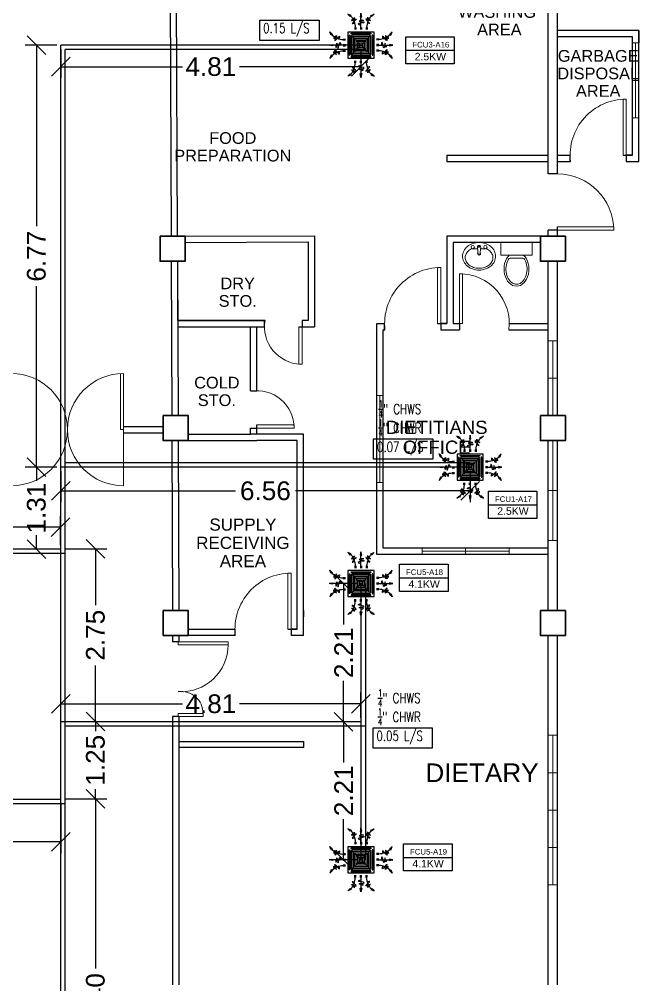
# Model space of a CAD drawing. Header units: millimetres. Extents: x 5 to 598, y 3 to 339.
# Drawn here: x 174.75 to 184.69, y 203.19 to 218.66 of the extents above; entities that cross this region are included whole.
import ezdxf

# ---------------------------------------------------------------- set-up
doc = ezdxf.new("R2010")
doc.units = ezdxf.units.MM
doc.header["$MEASUREMENT"] = 0
for name, color, linetype in [('AIR', 7, 'Continuous'), ('fcu line', 7, 'Continuous'), ('fcu return', 7, 'Continuous'), ('label', 7, 'Continuous'), ('Legends', 7, 'Continuous'), ('pipe dimension', 7, 'Continuous'), ('pipe label', 7, 'Continuous')]:
    doc.layers.add(name, color=color, linetype=linetype)
doc.styles.add('Arch-Dim', font='simplex.shx', dxfattribs={"width": 0.75})
doc.styles.get("Standard").update_dxf_attribs({"font": 'arial.ttf'})
doc.styles.add('SWISSLT175', font='swissl.ttf', dxfattribs={"height": 0.175})
doc.dimstyles.new('Copy of dimension', dxfattribs={"dimtxt": 0.3, "dimasz": 0.3, "dimexe": 0.18, "dimexo": 0.0625, "dimgap": 0.09, "dimtad": 0, "dimzin": 0, "dimdsep": 46, "dimtxsty": 'Standard', "dimblk": 'OBLIQUE', "dimcen": 0.09, "dimclrd": 256, "dimclre": 256, "dimclrt": 256, "dimadec": 0, "dimazin": 0, "dimtfac": 1, "dimtofl": 0, "dimtmove": 0, "dimatfit": 3, "dimldrblk": 'OBLIQUE', "dimfxl": 1, "dimtolj": 1, "dimtzin": 0, "dimarcsym": 0})

# ---------------------------------------------------------------- blocks, each defined once
blk = doc.blocks.new('FCU-13000P (CASSETTE SPLIT)')
at = {"layer": 'AIR', "ltscale": 3}
for p, q in [((0, 0.523), (0, 1)), ((-0.193, 0.558), (-0.193, 0.487)), ((-0.162, 0.558), (-0.162, 0.487)), ((-0.016, 0.558), (-0.016, 0.487)), ((0.016, 0.558), (0.016, 0.487)), ((0.162, 0.558), (0.162, 0.487)), ((0.193, 0.558), (0.193, 0.487)), ((-0.523, 0), (-1, 0)), ((-0.558, 0.193), (-0.487, 0.193)), ((-0.558, 0.162), (-0.487, 0.162)), ((-0.558, 0.016), (-0.487, 0.016)), ((0.558, 0.193), (0.487, 0.193)), ((0.558, 0.162), (0.487, 0.162)), ((0.558, 0.016), (0.487, 0.016)), ((0.523, 0), (1, 0)), ((-0.558, -0.016), (-0.487, -0.016)), ((-0.558, -0.162), (-0.487, -0.162)), ((-0.558, -0.193), (-0.487, -0.193)), ((0.558, -0.016), (0.487, -0.016)), ((0.558, -0.162), (0.487, -0.162)), ((0.558, -0.193), (0.487, -0.193)), ((-0.193, -0.558), (-0.193, -0.487)), ((-0.162, -0.558), (-0.162, -0.487)), ((-0.016, -0.558), (-0.016, -0.487)), ((0, -0.523), (0, -1)), ((0.016, -0.558), (0.016, -0.487)), ((0.162, -0.558), (0.162, -0.487)), ((0.193, -0.558), (0.193, -0.487))]:
    blk.add_line(p, q, dxfattribs=at)
at = {"layer": 'AIR'}
for p, q in [((0.295, -0.295), (-0.295, 0.295)), ((0.295, 0.295), (-0.295, -0.295))]:
    blk.add_line(p, q, dxfattribs=at)
at = {"layer": 'AIR', "ltscale": 3}
for points in [[(-0.335, 0.895), (-0.311, 0.932), (-0.416, 0.973)], [(-0.022, 0.89), (0.022, 0.89), (0, 1)], [(0.335, 0.895), (0.311, 0.932), (0.416, 0.973)], [(-0.895, 0.335), (-0.932, 0.311), (-0.973, 0.416)], [(0.895, 0.335), (0.932, 0.311), (0.973, 0.416)], [(-0.89, 0.022), (-0.89, -0.022), (-1, 0)], [(0.89, 0.022), (0.89, -0.022), (1, 0)], [(-0.895, -0.335), (-0.932, -0.311), (-0.973, -0.416)], [(0.895, -0.335), (0.932, -0.311), (0.973, -0.416)], [(-0.335, -0.895), (-0.311, -0.932), (-0.416, -0.973)], [(-0.022, -0.89), (0.022, -0.89), (0, -1)], [(0.335, -0.895), (0.311, -0.932), (0.416, -0.973)]]:
    blk.add_lwpolyline(points, close=True, dxfattribs=at)
at = {"layer": 'AIR'}
for points in [[(-0.323, 0.914, -0.171809), (-0.178, 0.558), (-0.178, 0.522)], [(0.323, 0.914, 0.171809), (0.178, 0.558), (0.178, 0.522)], [(-0.914, 0.323, 0.171809), (-0.558, 0.178), (-0.522, 0.178)], [(0.914, 0.323, -0.171809), (0.558, 0.178), (0.522, 0.178)], [(-0.914, -0.323, -0.171809), (-0.558, -0.178), (-0.522, -0.178)], [(0.914, -0.323, 0.171809), (0.558, -0.178), (0.522, -0.178)], [(-0.323, -0.914, 0.171809), (-0.178, -0.558), (-0.178, -0.522)], [(0.323, -0.914, -0.171809), (0.178, -0.558), (0.178, -0.522)]]:
    blk.add_lwpolyline(points, format="xyb", dxfattribs=at)
for points in [[(-0.41, -0.41), (0.41, -0.41), (0.41, 0.41), (-0.41, 0.41)], [(-0.373, 0.31), (-0.348, 0.31), (-0.348, -0.31), (-0.373, -0.31)], [(-0.31, 0.372), (0.31, 0.372), (0.31, 0.348), (-0.31, 0.348)], [(0.372, 0.31), (0.348, 0.31), (0.348, -0.31), (0.372, -0.31)], [(-0.26, -0.26), (0.26, -0.26), (0.26, 0.26), (-0.26, 0.26)], [(-0.21, -0.21), (0.21, -0.21), (0.21, 0.21), (-0.21, 0.21)], [(-0.16, -0.16), (0.16, -0.16), (0.16, 0.16), (-0.16, 0.16)], [(-0.11, -0.11), (0.11, -0.11), (0.11, 0.11), (-0.11, 0.11)], [(-0.06, -0.06), (0.06, -0.06), (0.06, 0.06), (-0.06, 0.06)], [(-0.31, -0.373), (0.31, -0.373), (0.31, -0.348), (-0.31, -0.348)]]:
    blk.add_lwpolyline(points, close=True, dxfattribs=at)
blk.add_lwpolyline([(-0.26, -0.31), (0.26, -0.31, 0.414214), (0.31, -0.26), (0.31, 0.26, 0.414214), (0.26, 0.31), (-0.26, 0.31, 0.414214), (-0.31, 0.26), (-0.31, -0.26, 0.414214)], format="xyb", close=True, dxfattribs=at)
at = {"layer": 'AIR', "ltscale": 3}
for points in [[(-0.268, 0.84), (-0.231, 0.852), (-0.134, 0.882), (-0.422, 0.704), (0.005, 0.903), (-0.358, 0.645), (-0.239, 0.678), (-0.199, 0.69)], [(0.268, 0.84), (0.231, 0.852), (0.134, 0.882), (0.422, 0.704), (-0.005, 0.903), (0.358, 0.645), (0.239, 0.678), (0.199, 0.69)], [(-0.84, 0.268), (-0.852, 0.231), (-0.882, 0.134), (-0.704, 0.422), (-0.903, -0.005), (-0.645, 0.358), (-0.678, 0.239), (-0.69, 0.199)], [(0.84, 0.268), (0.852, 0.231), (0.882, 0.134), (0.704, 0.422), (0.903, -0.005), (0.645, 0.358), (0.678, 0.239), (0.69, 0.199)], [(-0.84, -0.268), (-0.852, -0.231), (-0.882, -0.134), (-0.704, -0.422), (-0.903, 0.005), (-0.645, -0.358), (-0.678, -0.239), (-0.69, -0.199)], [(0.84, -0.268), (0.852, -0.231), (0.882, -0.134), (0.704, -0.422), (0.903, 0.005), (0.645, -0.358), (0.678, -0.239), (0.69, -0.199)], [(-0.268, -0.84), (-0.231, -0.852), (-0.134, -0.882), (-0.422, -0.704), (0.005, -0.903), (-0.358, -0.645), (-0.239, -0.678), (-0.199, -0.69)], [(0.268, -0.84), (0.231, -0.852), (0.134, -0.882), (0.422, -0.704), (-0.005, -0.903), (0.358, -0.645), (0.239, -0.678), (0.199, -0.69)]]:
    blk.add_open_spline(points, degree=3, knots=[0.0032834, 0.0032834, 0.0032834, 0.0032834, 0.0712567, 0.1924075, 0.3347111, 0.5062145, 0.5813292, 0.5813292, 0.5813292, 0.5813292], dxfattribs=at)
for points in [[(0, 0.8), (0.077, 0.776), (-0.058, 0.755), (0.098, 0.718), (-0.087, 0.663), (0, 0.631)], [(-0.8, 0), (-0.776, -0.077), (-0.755, 0.058), (-0.718, -0.098), (-0.663, 0.087), (-0.631, 0)], [(0.8, 0), (0.776, -0.077), (0.755, 0.058), (0.718, -0.098), (0.663, 0.087), (0.631, 0)], [(0, -0.8), (0.077, -0.776), (-0.058, -0.755), (0.098, -0.718), (-0.087, -0.663), (0, -0.631)]]:
    blk.add_spline(points, degree=3, dxfattribs=at)
for points in [[(-0.416, 0.973), (-0.335, 0.895), (-0.311, 0.932)], [(0, 1), (-0.022, 0.89), (0.022, 0.89)], [(0.416, 0.973), (0.335, 0.895), (0.311, 0.932)], [(-0.973, 0.416), (-0.895, 0.335), (-0.932, 0.311)], [(0.973, 0.416), (0.895, 0.335), (0.932, 0.311)], [(-1, 0), (-0.89, 0.022), (-0.89, -0.022)], [(1, 0), (0.89, 0.022), (0.89, -0.022)], [(-0.973, -0.416), (-0.895, -0.335), (-0.932, -0.311)], [(0.973, -0.416), (0.895, -0.335), (0.932, -0.311)], [(-0.416, -0.973), (-0.335, -0.895), (-0.311, -0.932)], [(0, -1), (-0.022, -0.89), (0.022, -0.89)], [(0.416, -0.973), (0.335, -0.895), (0.311, -0.932)]]:
    blk.add_solid(points, dxfattribs=at)
blk = doc.blocks.new('_Oblique')
at = {"color": 0, "linetype": 'ByBlock', "lineweight": -2}
blk.add_line((-0.5, -0.5), (0.5, 0.5), dxfattribs=at)
blk = doc.blocks.new('*D16')
at = {"layer": 'Defpoints', "color": 0, "linetype": 'Continuous', "transparency": 16777216}
for p in [(175.414, 210.52), (169.265, 210.174), (175.414, 210.174)]:
    blk.add_point(p, dxfattribs=at)
at = {"layer": 'pipe dimension', "lineweight": -2, "transparency": 16777216}
for p, q in [((169.265, 210.236), (169.265, 210.7)), ((175.414, 210.236), (175.414, 210.7)), ((169.265, 210.52), (171.858, 210.52)), ((175.414, 210.52), (172.821, 210.52))]:
    blk.add_line(p, q, dxfattribs=at)
at = {"layer": 'pipe dimension', "linetype": 'Continuous', "lineweight": -2, "transparency": 16777216, "xscale": 0.3, "yscale": 0.3, "zscale": 0.3, "rotation": 180}
blk.add_blockref('_Oblique', (169.265, 210.52), dxfattribs=at)
at = {"layer": 'pipe dimension', "linetype": 'Continuous', "lineweight": -2, "transparency": 16777216, "xscale": 0.3, "yscale": 0.3, "zscale": 0.3}
blk.add_blockref('_Oblique', (175.414, 210.52), dxfattribs=at)
at = {"layer": 'pipe dimension', "linetype": 'Continuous', "lineweight": 25, "transparency": 16777216, "insert": (172.34, 210.52), "char_height": 0.3, "attachment_point": 5}
blk.add_mtext('\\A1;6.15', dxfattribs=at)
blk = doc.blocks.new('*D17')
at = {"layer": 'Defpoints', "color": 0, "linetype": 'Continuous', "transparency": 16777216}
for p in [(175.414, 210.174), (175.414, 207.404), (175.974, 207.404)]:
    blk.add_point(p, dxfattribs=at)
at = {"layer": 'pipe dimension', "lineweight": -2, "transparency": 16777216}
for p, q in [((175.476, 210.174), (176.154, 210.174)), ((175.974, 210.174), (175.974, 209.272)), ((175.974, 207.404), (175.974, 208.306)), ((175.476, 207.404), (176.154, 207.404))]:
    blk.add_line(p, q, dxfattribs=at)
at = {"layer": 'pipe dimension', "linetype": 'Continuous', "lineweight": -2, "transparency": 16777216, "xscale": 0.3, "yscale": 0.3, "zscale": 0.3}
for p, rotation in [((175.974, 210.174), 90), ((175.974, 207.404), 270)]:
    blk.add_blockref('_Oblique', p, dxfattribs=dict(at, rotation=rotation))
at = {"layer": 'pipe dimension', "linetype": 'Continuous', "lineweight": 25, "transparency": 16777216, "insert": (175.974, 208.789), "char_height": 0.3, "attachment_point": 5, "rotation": 90}
blk.add_mtext('\\A1;2.75', dxfattribs=at)
blk = doc.blocks.new('*D18')
at = {"layer": 'Defpoints', "color": 0, "linetype": 'Continuous', "transparency": 16777216}
for p in [(175.414, 207.404), (175.414, 206.165), (175.974, 206.165)]:
    blk.add_point(p, dxfattribs=at)
at = {"layer": 'pipe dimension', "lineweight": -2, "transparency": 16777216}
for p, q in [((175.476, 207.404), (176.154, 207.404)), ((175.974, 207.404), (175.974, 207.251)), ((175.974, 206.165), (175.974, 206.318)), ((175.476, 206.165), (176.154, 206.165))]:
    blk.add_line(p, q, dxfattribs=at)
at = {"layer": 'pipe dimension', "linetype": 'Continuous', "lineweight": -2, "transparency": 16777216, "xscale": 0.3, "yscale": 0.3, "zscale": 0.3}
for p, rotation in [((175.974, 207.404), 90), ((175.974, 206.165), 270)]:
    blk.add_blockref('_Oblique', p, dxfattribs=dict(at, rotation=rotation))
at = {"layer": 'pipe dimension', "linetype": 'Continuous', "lineweight": 25, "transparency": 16777216, "insert": (175.974, 206.784), "char_height": 0.3, "attachment_point": 5, "rotation": 90}
blk.add_mtext('\\A1;1.25', dxfattribs=at)
blk = doc.blocks.new('*D19')
at = {"layer": 'Defpoints', "color": 0, "linetype": 'Continuous', "transparency": 16777216}
for p in [(175.414, 206.165), (175.414, 199.761), (175.974, 199.761)]:
    blk.add_point(p, dxfattribs=at)
at = {"layer": 'pipe dimension', "lineweight": -2, "transparency": 16777216}
for p, q in [((175.476, 206.165), (176.154, 206.165)), ((175.974, 206.165), (175.974, 203.443)), ((175.974, 199.761), (175.974, 202.483)), ((175.476, 199.761), (176.154, 199.761))]:
    blk.add_line(p, q, dxfattribs=at)
at = {"layer": 'pipe dimension', "linetype": 'Continuous', "lineweight": -2, "transparency": 16777216, "xscale": 0.3, "yscale": 0.3, "zscale": 0.3}
for p, rotation in [((175.974, 206.165), 90), ((175.974, 199.761), 270)]:
    blk.add_blockref('_Oblique', p, dxfattribs=dict(at, rotation=rotation))
at = {"layer": 'pipe dimension', "linetype": 'Continuous', "lineweight": 25, "transparency": 16777216, "insert": (175.974, 202.963), "char_height": 0.3, "attachment_point": 5, "rotation": 90}
blk.add_mtext('\\A1;6.40', dxfattribs=at)
blk = doc.blocks.new('*D220')
at = {"layer": 'Defpoints', "color": 0, "transparency": 16777216}
for p in [(170.804, 206.162), (175.418, 206.162), (170.804, 205.476)]:
    blk.add_point(p, dxfattribs=at)
at = {"layer": 'Legends', "lineweight": -2, "transparency": 16777216}
for p, q in [((170.804, 206.1), (170.804, 205.296)), ((175.418, 206.1), (175.418, 205.296)), ((170.804, 205.476), (172.654, 205.476)), ((175.418, 205.476), (173.568, 205.476))]:
    blk.add_line(p, q, dxfattribs=at)
at = {"layer": 'Legends', "lineweight": -2, "transparency": 16777216, "xscale": 0.3, "yscale": 0.3, "zscale": 0.3, "rotation": 180}
blk.add_blockref('_Oblique', (170.804, 205.476), dxfattribs=at)
at = {"layer": 'Legends', "lineweight": -2, "transparency": 16777216, "xscale": 0.3, "yscale": 0.3, "zscale": 0.3}
blk.add_blockref('_Oblique', (175.418, 205.476), dxfattribs=at)
at = {"layer": 'Legends', "transparency": 16777216, "insert": (173.111, 205.476), "char_height": 0.3, "attachment_point": 5}
blk.add_mtext('\\A1;4.61', dxfattribs=at)
blk = doc.blocks.new('*D221')
at = {"layer": 'Defpoints', "color": 0, "transparency": 16777216}
for p in [(180.233, 207.688), (175.418, 207.402), (180.233, 207.402)]:
    blk.add_point(p, dxfattribs=at)
at = {"layer": 'Legends', "lineweight": -2, "transparency": 16777216}
for p, q in [((175.418, 207.465), (175.418, 207.868)), ((180.233, 207.465), (180.233, 207.868)), ((175.418, 207.688), (177.369, 207.688)), ((180.233, 207.688), (178.282, 207.688))]:
    blk.add_line(p, q, dxfattribs=at)
at = {"layer": 'Legends', "lineweight": -2, "transparency": 16777216, "xscale": 0.3, "yscale": 0.3, "zscale": 0.3, "rotation": 180}
blk.add_blockref('_Oblique', (175.418, 207.688), dxfattribs=at)
at = {"layer": 'Legends', "lineweight": -2, "transparency": 16777216, "xscale": 0.3, "yscale": 0.3, "zscale": 0.3}
blk.add_blockref('_Oblique', (180.233, 207.688), dxfattribs=at)
at = {"layer": 'Legends', "transparency": 16777216, "insert": (177.825, 207.688), "char_height": 0.3, "attachment_point": 5}
blk.add_mtext('\\A1;4.81', dxfattribs=at)
blk = doc.blocks.new('*D222')
at = {"layer": 'Defpoints', "color": 0, "transparency": 16777216}
for p in [(180.233, 207.402), (179.955, 205.188), (180.233, 205.188)]:
    blk.add_point(p, dxfattribs=at)
at = {"layer": 'Legends', "lineweight": -2, "transparency": 16777216}
for p, q in [((180.17, 207.402), (179.775, 207.402)), ((179.955, 207.402), (179.955, 206.748)), ((179.955, 205.188), (179.955, 205.842)), ((180.17, 205.188), (179.775, 205.188))]:
    blk.add_line(p, q, dxfattribs=at)
at = {"layer": 'Legends', "lineweight": -2, "transparency": 16777216, "xscale": 0.3, "yscale": 0.3, "zscale": 0.3}
for p, rotation in [((179.955, 207.402), 90), ((179.955, 205.188), 270)]:
    blk.add_blockref('_Oblique', p, dxfattribs=dict(at, rotation=rotation))
at = {"layer": 'Legends', "transparency": 16777216, "insert": (179.955, 206.295), "char_height": 0.3, "attachment_point": 5, "rotation": 90}
blk.add_mtext('\\A1;2.21', dxfattribs=at)
blk = doc.blocks.new('*D223')
at = {"layer": 'Defpoints', "color": 0, "transparency": 16777216}
for p in [(179.955, 209.617), (180.233, 209.617), (180.233, 207.402)]:
    blk.add_point(p, dxfattribs=at)
at = {"layer": 'Legends', "lineweight": -2, "transparency": 16777216}
for p, q in [((180.17, 209.617), (179.775, 209.617)), ((179.955, 209.617), (179.955, 208.963)), ((179.955, 207.402), (179.955, 208.056)), ((180.17, 207.402), (179.775, 207.402))]:
    blk.add_line(p, q, dxfattribs=at)
at = {"layer": 'Legends', "lineweight": -2, "transparency": 16777216, "xscale": 0.3, "yscale": 0.3, "zscale": 0.3}
for p, rotation in [((179.955, 209.617), 90), ((179.955, 207.402), 270)]:
    blk.add_blockref('_Oblique', p, dxfattribs=dict(at, rotation=rotation))
at = {"layer": 'Legends', "transparency": 16777216, "insert": (179.955, 208.509), "char_height": 0.3, "attachment_point": 5, "rotation": 90}
blk.add_mtext('\\A1;2.21', dxfattribs=at)
blk = doc.blocks.new('*D224')
at = {"layer": 'Defpoints', "color": 0, "transparency": 16777216}
for p in [(175.027, 211.483), (175.418, 211.483), (175.418, 210.171)]:
    blk.add_point(p, dxfattribs=at)
at = {"layer": 'Legends', "lineweight": -2, "transparency": 16777216}
for p, q in [((175.356, 211.483), (174.847, 211.483)), ((175.027, 211.483), (175.027, 211.264)), ((175.027, 210.171), (175.027, 210.391)), ((175.356, 210.171), (174.847, 210.171))]:
    blk.add_line(p, q, dxfattribs=at)
at = {"layer": 'Legends', "lineweight": -2, "transparency": 16777216, "xscale": 0.3, "yscale": 0.3, "zscale": 0.3}
for p, rotation in [((175.027, 211.483), 90), ((175.027, 210.171), 270)]:
    blk.add_blockref('_Oblique', p, dxfattribs=dict(at, rotation=rotation))
at = {"layer": 'Legends', "transparency": 16777216, "insert": (175.027, 210.827), "char_height": 0.3, "attachment_point": 5, "rotation": 90}
blk.add_mtext('\\A1;1.31', dxfattribs=at)
blk = doc.blocks.new('*D225')
at = {"layer": 'Defpoints', "color": 0, "transparency": 16777216}
for p in [(175.418, 211.483), (181.983, 211.483), (181.983, 211.103)]:
    blk.add_point(p, dxfattribs=at)
at = {"layer": 'Legends', "lineweight": -2, "transparency": 16777216}
for p, q in [((175.418, 211.42), (175.418, 210.923)), ((181.983, 211.42), (181.983, 210.923)), ((175.418, 211.103), (178.22, 211.103)), ((181.983, 211.103), (179.181, 211.103))]:
    blk.add_line(p, q, dxfattribs=at)
at = {"layer": 'Legends', "lineweight": -2, "transparency": 16777216, "xscale": 0.3, "yscale": 0.3, "zscale": 0.3, "rotation": 180}
blk.add_blockref('_Oblique', (175.418, 211.103), dxfattribs=at)
at = {"layer": 'Legends', "lineweight": -2, "transparency": 16777216, "xscale": 0.3, "yscale": 0.3, "zscale": 0.3}
blk.add_blockref('_Oblique', (181.983, 211.103), dxfattribs=at)
at = {"layer": 'Legends', "transparency": 16777216, "insert": (178.7, 211.103), "char_height": 0.3, "attachment_point": 5}
blk.add_mtext('\\A1;6.56', dxfattribs=at)
blk = doc.blocks.new('*D226')
at = {"layer": 'Defpoints', "color": 0, "transparency": 16777216}
for p in [(175.418, 218.25), (175.027, 211.483), (175.418, 211.483)]:
    blk.add_point(p, dxfattribs=at)
at = {"layer": 'Legends', "lineweight": -2, "transparency": 16777216}
for p, q in [((175.356, 218.25), (174.847, 218.25)), ((175.027, 218.25), (175.027, 215.347)), ((175.027, 211.483), (175.027, 214.386)), ((175.356, 211.483), (174.847, 211.483))]:
    blk.add_line(p, q, dxfattribs=at)
at = {"layer": 'Legends', "lineweight": -2, "transparency": 16777216, "xscale": 0.3, "yscale": 0.3, "zscale": 0.3}
for p, rotation in [((175.027, 218.25), 90), ((175.027, 211.483), 270)]:
    blk.add_blockref('_Oblique', p, dxfattribs=dict(at, rotation=rotation))
at = {"layer": 'Legends', "transparency": 16777216, "insert": (175.027, 214.866), "char_height": 0.3, "attachment_point": 5, "rotation": 90}
blk.add_mtext('\\A1;6.77', dxfattribs=at)
blk = doc.blocks.new('*D227')
at = {"layer": 'Defpoints', "color": 0, "transparency": 16777216}
for p in [(175.418, 218.25), (180.233, 218.25), (180.233, 217.905)]:
    blk.add_point(p, dxfattribs=at)
at = {"layer": 'Legends', "lineweight": -2, "transparency": 16777216}
for p, q in [((175.418, 218.187), (175.418, 217.725)), ((180.233, 218.187), (180.233, 217.725)), ((175.418, 217.905), (177.369, 217.905)), ((180.233, 217.905), (178.282, 217.905))]:
    blk.add_line(p, q, dxfattribs=at)
at = {"layer": 'Legends', "lineweight": -2, "transparency": 16777216, "xscale": 0.3, "yscale": 0.3, "zscale": 0.3, "rotation": 180}
blk.add_blockref('_Oblique', (175.418, 217.905), dxfattribs=at)
at = {"layer": 'Legends', "lineweight": -2, "transparency": 16777216, "xscale": 0.3, "yscale": 0.3, "zscale": 0.3}
blk.add_blockref('_Oblique', (180.233, 217.905), dxfattribs=at)
at = {"layer": 'Legends', "transparency": 16777216, "insert": (177.825, 217.905), "char_height": 0.3, "attachment_point": 5}
blk.add_mtext('\\A1;4.81', dxfattribs=at)

msp = doc.modelspace()

# ---------------------------------------------------------------- linework, layer by layer
at = {"color": 8, "lineweight": 25}
for p, q in [((177.162, 220.835), (177.187, 215.185)), ((177.262, 220.836), (177.287, 215.185)), ((183.237, 216.185), (183.237, 220.835)), ((183.387, 216.185), (183.387, 220.835)), ((184.687, 218.485), (183.387, 218.485)), ((184.687, 216.385), (184.687, 218.485)), ((184.587, 218.385), (183.387, 218.385)), ((184.587, 216.485), (184.587, 218.385)), ((181.612, 216.485), (183.237, 216.485)), ((181.612, 216.485), (181.612, 216.386)), ((183.387, 216.485), (183.587, 216.485)), ((183.587, 216.385), (183.587, 216.485)), ((184.437, 216.485), (184.587, 216.485)), ((184.587, 216.485), (184.487, 216.485)), ((184.487, 216.485), (184.487, 216.385)), ((181.612, 216.386), (183.237, 216.385)), ((183.387, 216.385), (183.593, 216.385)), ((184.487, 216.385), (184.687, 216.385)), ((183.387, 216.185), (183.237, 216.185)), ((183.387, 215.185), (183.387, 215.335)), ((177.287, 215.185), (179.487, 215.194)), ((179.487, 215.194), (179.487, 213.735)), ((183.112, 215.185), (181.612, 215.185)), ((181.612, 215.185), (181.612, 213.785)), ((183.237, 215.185), (183.237, 215.285)), ((183.387, 215.285), (183.237, 215.285)), ((177.412, 215.086), (179.387, 215.094)), ((179.387, 215.094), (179.387, 213.835)), ((183.112, 215.085), (181.712, 215.085)), ((181.712, 215.085), (181.712, 213.785)), ((177.188, 214.785), (177.199, 212.31)), ((177.288, 214.785), (177.299, 212.31)), ((177.288, 214.785), (177.292, 213.835)), ((183.237, 212.31), (183.237, 214.785)), ((183.387, 212.31), (183.387, 214.785)), ((177.292, 213.835), (178.695, 213.835)), ((178.695, 213.835), (177.292, 213.835)), ((178.687, 213.735), (178.687, 213.835)), ((179.387, 213.835), (179.287, 213.835)), ((179.387, 213.835), (179.287, 213.835)), ((179.287, 213.835), (179.287, 213.735)), ((180.487, 210.085), (180.487, 213.785)), ((180.487, 213.785), (180.612, 213.785)), ((180.612, 213.685), (180.612, 213.785)), ((181.612, 213.785), (181.512, 213.785)), ((181.512, 213.785), (181.512, 213.685)), ((181.712, 213.785), (181.812, 213.785)), ((181.812, 213.785), (181.812, 213.685)), ((182.612, 213.785), (183.237, 213.785)), ((177.292, 213.735), (178.687, 213.735)), ((178.462, 212.71), (178.462, 213.735)), ((178.562, 212.71), (178.562, 213.735)), ((179.237, 213.735), (179.487, 213.735)), ((180.587, 210.185), (180.587, 213.685)), ((180.587, 213.685), (180.618, 213.685)), ((180.587, 213.685), (180.618, 213.685)), ((181.512, 213.685), (181.812, 213.685)), ((182.606, 213.685), (183.237, 213.685)), ((178.462, 212.71), (178.562, 212.71)), ((176.425, 212.135), (177.062, 212.135)), ((178.462, 212.01), (178.462, 212.11)), ((178.462, 212.01), (178.462, 212.11)), ((178.462, 212.11), (178.562, 212.11)), ((178.562, 212.01), (178.562, 212.16)), ((176.425, 212.035), (177.062, 212.035)), ((177.201, 211.91), (177.212, 209.185)), ((177.301, 211.91), (177.301, 211.76)), ((177.301, 211.91), (177.312, 209.186)), ((177.462, 212.01), (178.462, 212.01)), ((177.462, 211.91), (178.562, 211.91)), ((178.562, 212.01), (178.462, 212.01)), ((179.312, 212.01), (178.562, 212.01)), ((179.212, 211.91), (178.562, 211.91)), ((179.212, 208.885), (179.212, 211.91)), ((179.312, 208.785), (179.312, 212.01)), ((183.237, 209.185), (183.237, 211.91)), ((183.387, 209.185), (183.387, 211.91)), ((183.237, 210.085), (180.487, 210.085)), ((183.237, 210.185), (180.587, 210.185)), ((183.237, 209.185), (183.237, 210.135)), ((177.462, 208.885), (178.212, 208.885)), ((178.212, 208.885), (178.212, 208.785)), ((179.212, 208.885), (179.112, 208.885)), ((179.112, 208.885), (179.112, 208.785)), ((177.212, 208.785), (177.212, 208.685)), ((177.312, 208.685), (177.212, 208.685)), ((177.312, 208.785), (177.312, 208.685)), ((178.218, 208.785), (177.462, 208.785)), ((179.312, 208.785), (179.112, 208.785)), ((183.237, 203.185), (183.237, 208.785)), ((183.237, 208.635), (183.237, 208.785)), ((183.387, 203.185), (183.387, 208.785)), ((183.387, 208.685), (183.387, 208.785)), ((177.212, 207.485), (177.212, 203.185)), ((177.312, 207.485), (177.212, 207.485)), ((177.312, 207.485), (177.312, 203.185)), ((177.312, 207.086), (179.312, 207.086)), ((179.312, 206.986), (177.312, 206.986)), ((179.312, 207.086), (179.312, 206.986))]:
    msp.add_line(p, q, dxfattribs=at)
at = {"color": 8, "lineweight": -2}
for p, q in [((184.687, 218.485), (184.687, 218.285)), ((183.593, 216.385), (183.587, 216.385)), ((179.387, 215.194), (179.387, 215.194)), ((181.462, 213.785), (181.612, 213.785)), ((180.618, 213.685), (180.612, 213.685)), ((178.462, 212.852), (178.462, 212.86)), ((177.201, 211.91), (177.201, 211.81)), ((179.312, 209.186), (179.312, 209.086)), ((179.062, 208.885), (179.212, 208.885))]:
    msp.add_line(p, q, dxfattribs=at)
at = {"color": 8, "lineweight": 9}
for p, q in [((184.687, 218.285), (184.587, 218.285)), ((184.587, 218.285), (184.587, 217.085)), ((184.637, 218.285), (184.637, 217.085)), ((184.587, 217.685), (184.687, 217.685)), ((184.587, 217.085), (184.687, 217.085)), ((182.113, 214.888), (182.1, 215.009)), ((182.142, 214.888), (182.155, 215.009)), ((182.477, 215.085), (182.477, 214.885)), ((182.977, 215.085), (182.477, 215.085)), ((182.977, 214.885), (182.977, 215.085)), ((182.477, 214.885), (182.977, 214.885)), ((182.637, 214.835), (182.818, 214.835)), ((183.387, 213.51), (183.237, 213.51)), ((183.312, 213.51), (183.312, 212.31)), ((183.387, 212.31), (183.387, 213.51)), ((183.387, 212.91), (183.237, 212.91)), ((180.487, 211.935), (180.487, 212.635)), ((180.487, 212.635), (180.587, 212.635)), ((180.537, 212.635), (180.537, 211.235)), ((180.587, 212.635), (180.587, 211.235)), ((180.487, 211.935), (180.587, 211.935)), ((183.312, 211.91), (183.312, 210.31)), ((183.387, 211.91), (183.387, 210.31)), ((180.587, 211.235), (180.487, 211.235)), ((183.387, 211.11), (183.237, 211.11)), ((183.387, 210.31), (183.237, 210.31)), ((181.212, 210.085), (181.212, 210.185)), ((182.612, 210.135), (181.212, 210.135)), ((182.612, 210.085), (181.212, 210.085)), ((181.912, 210.185), (182.612, 210.185)), ((181.912, 210.185), (181.912, 210.085)), ((182.612, 210.185), (182.612, 210.085)), ((183.237, 205.985), (183.237, 207.185)), ((183.237, 207.185), (183.387, 207.185)), ((183.312, 207.185), (183.312, 204.785)), ((183.237, 206.585), (183.387, 206.585)), ((183.387, 205.985), (183.237, 205.985)), ((183.387, 205.985), (183.387, 204.785)), ((183.387, 205.385), (183.237, 205.385)), ((183.387, 204.785), (183.237, 204.785))]:
    msp.add_line(p, q, dxfattribs=at)
at = {"color": 8, "lineweight": 13}
for p, q in [((184.487, 217.385), (184.437, 217.385)), ((184.437, 217.385), (184.437, 216.485)), ((184.487, 216.485), (184.487, 217.385)), ((184.287, 215.335), (183.387, 215.335)), ((184.287, 215.285), (184.287, 215.335)), ((183.387, 215.285), (184.287, 215.285)), ((181.512, 214.685), (181.462, 214.685)), ((181.462, 214.685), (181.462, 213.785)), ((181.512, 213.785), (181.512, 214.685)), ((181.812, 213.785), (181.812, 214.585)), ((181.812, 214.585), (181.862, 214.585)), ((181.862, 214.585), (181.862, 213.785)), ((181.862, 213.785), (181.812, 213.785)), ((179.287, 213.735), (179.237, 213.735)), ((179.237, 213.135), (179.237, 213.735)), ((179.287, 213.735), (179.287, 213.135)), ((179.287, 213.135), (179.237, 213.135)), ((176.375, 212.085), (176.375, 212.985)), ((176.425, 212.985), (176.425, 212.085)), ((176.425, 212.085), (176.375, 212.085)), ((176.425, 212.035), (176.425, 212.135)), ((176.425, 212.085), (176.425, 211.185)), ((179.162, 212.16), (178.562, 212.16)), ((178.562, 212.11), (179.162, 212.11)), ((179.162, 212.11), (179.162, 212.16)), ((179.112, 209.785), (179.062, 209.785)), ((179.062, 209.785), (179.062, 208.885)), ((179.112, 208.885), (179.112, 209.785)), ((179.112, 208.885), (179.062, 208.885)), ((177.312, 207.887), (177.312, 207.885))]:
    msp.add_line(p, q, dxfattribs=at)
at = {"color": 8, "lineweight": 9}
for points in [[(184.587, 218.285), (184.687, 218.285), (184.687, 217.085), (184.587, 217.085)], [(183.237, 213.51), (183.387, 213.51), (183.387, 212.31), (183.237, 212.31)], [(180.487, 212.635), (180.587, 212.635), (180.587, 211.235), (180.487, 211.235)], [(183.237, 211.91), (183.387, 211.91), (183.387, 210.31), (183.237, 210.31)], [(181.212, 210.185), (182.612, 210.185), (182.612, 210.085), (181.212, 210.085)], [(183.237, 207.185), (183.387, 207.185), (183.387, 204.785), (183.237, 204.785)]]:
    msp.add_lwpolyline(points, close=True, dxfattribs=at)
at = {"color": 8, "lineweight": 35}
for points in [[(177.012, 215.185), (177.412, 215.185), (177.412, 214.785), (177.012, 214.785)], [(183.112, 215.185), (183.512, 215.185), (183.512, 214.785), (183.112, 214.785)], [(177.062, 212.31), (177.462, 212.31), (177.462, 211.91), (177.062, 211.91)], [(183.112, 212.31), (183.512, 212.31), (183.512, 211.91), (183.112, 211.91)], [(177.062, 209.185), (177.462, 209.185), (177.462, 208.785), (177.062, 208.785)], [(183.112, 209.185), (183.512, 209.185), (183.512, 208.785), (183.112, 208.785)]]:
    msp.add_lwpolyline(points, close=True, dxfattribs=at)
at = {"color": 8, "lineweight": 9}
msp.add_lwpolyline([(181.862, 214.864, 0.11576), (181.882, 214.782, 0.104047), (181.94, 214.708, 0.090875), (182.024, 214.661, 0.083344), (182.127, 214.643, 0.083344), (182.231, 214.661, 0.090875), (182.315, 214.708, 0.104047), (182.373, 214.782, 0.11576), (182.392, 214.864, 0.11576), (182.373, 214.947, 0.104047), (182.315, 215.021, 0.090875), (182.231, 215.068, 0.083344), (182.127, 215.085, 0.083344), (182.024, 215.068, 0.090875), (181.94, 215.021, 0.104047), (181.882, 214.947, 0.11576)], format="xyb", close=True, dxfattribs=at)
for points in [[(181.905, 214.843, 0.124838), (181.921, 214.781, 0.105788), (181.97, 214.723, 0.086697), (182.04, 214.687, 0.076776), (182.127, 214.673, 0.076776), (182.215, 214.687, 0.086697), (182.285, 214.723, 0.105788), (182.334, 214.781, 0.124838), (182.35, 214.843, 0.124838), (182.334, 214.906, 0.105788), (182.285, 214.964, 0.040067), (182.254, 214.983), (182.152, 214.983, 0.040067)], [(182.103, 214.983), (182.001, 214.983, 0.040067), (181.97, 214.964, 0.105788), (181.921, 214.906, 0.124838), (181.905, 214.843, 0.124838)]]:
    msp.add_lwpolyline(points, format="xyb", dxfattribs=at)
at = {"color": 8, "lineweight": 13, "ltscale": 0.03}
for points in [[(177.301, 208.635), (177.301, 208.685), (178.101, 208.685), (178.101, 208.635)], [(177.301, 207.485), (177.301, 207.535), (177.701, 207.535), (177.701, 207.485)]]:
    msp.add_lwpolyline(points, close=True, dxfattribs=at)
at = {"color": 8, "lineweight": 9}
for centre, radius in [((182.026, 215.012), 0.0255), ((182.127, 215.019), 0.0095), ((182.229, 215.012), 0.0255)]:
    msp.add_circle(centre, radius, dxfattribs=at)
at = {"color": 8, "lineweight": 13}
for centre, radius, start, end in [((184.487, 216.485), 0.9, 90, 186.3794), ((183.387, 215.285), 0.9, 0, 90), ((181.512, 213.785), 0.9, 90, 186.3794), ((181.812, 213.785), 0.8, 352.8192, 90), ((179.287, 213.735), 0.601, 170.4143, 267.6141), ((174.625, 212.085), 0.9, 270, 90), ((176.425, 212.085), 0.9, 90, 270), ((178.562, 212.11), 0.6, 0, 99.5941), ((179.112, 208.885), 0.9, 90, 186.3794)]:
    msp.add_arc(centre, radius, start, end, dxfattribs=at)
at = {"color": 8, "lineweight": 9}
for centre, radius, start, end in [((182.127, 215.012), 0.028, 353.7545, 186.2455), ((182.127, 214.91), 0.025, 138.7978, 233.6932), ((182.127, 214.981), 0.0948, 261.2026, 278.7974), ((182.127, 214.91), 0.025, 251.3793, 288.6207), ((182.127, 214.91), 0.025, 306.3068, 41.2022), ((182.637, 214.785), 0.05, 90, 151.8499), ((182.818, 214.785), 0.05, 28.0084, 90)]:
    msp.add_arc(centre, radius, start, end, dxfattribs=at)
at = {"color": 8, "lineweight": 13, "ltscale": 0.03}
for centre, radius, start, end in [((177.35, 208.635), 0.752, 266.3048, 0), ((177.348, 207.535), 0.353, 0, 97.6281)]:
    msp.add_arc(centre, radius, start, end, dxfattribs=at)
at = {"color": 8, "lineweight": 20}
msp.add_ellipse((182.727, 214.66), major_axis=(0, 0.275), ratio=0.727273, start_param=0.612555, end_param=5.670631, dxfattribs=at)
msp.add_open_spline([(182.593, 214.809), (182.584, 214.793), (182.577, 214.775), (182.55, 214.683), (182.555, 214.596), (182.613, 214.465), (182.663, 214.423), (182.761, 214.41), (182.813, 214.436), (182.887, 214.547), (182.905, 214.631), (182.889, 214.744), (182.878, 214.779), (182.862, 214.809)], degree=3, knots=[0.937253, 0.937253, 0.937253, 0.937253, 1.185372, 1.185372, 2.113864, 2.113864, 3.042356, 3.042356, 3.970847, 3.970847, 4.899339, 4.899339, 5.346062, 5.346062, 5.346062, 5.346062], dxfattribs=at)
at = {"layer": 'fcu line', "linetype": 'Continuous'}
for p, q in [((175.418, 190.745), (175.418, 218.25)), ((180.233, 218.25), (175.418, 218.25)), ((181.983, 211.483), (175.418, 211.483)), ((175.418, 210.171), (140.587, 210.171)), ((180.233, 209.617), (180.233, 205.188)), ((180.233, 207.402), (175.418, 207.402)), ((170.804, 206.162), (175.418, 206.162))]:
    msp.add_line(p, q, dxfattribs=at)
at = {"layer": 'fcu return', "linetype": 'Continuous'}
for p, q in [((175.488, 190.675), (175.488, 218.18)), ((180.233, 218.18), (175.488, 218.18)), ((181.983, 211.553), (175.488, 211.553)), ((175.488, 210.101), (140.587, 210.101)), ((180.303, 209.617), (180.303, 205.188)), ((180.303, 207.332), (175.488, 207.332)), ((170.804, 206.092), (175.488, 206.092))]:
    msp.add_line(p, q, dxfattribs=at)
at = {"layer": 'Legends', "linetype": 'Continuous', "lineweight": 25}
for p, q in [((180.951, 218.168), (181.73, 218.168)), ((182.276, 210.881), (183.054, 210.881)), ((180.85, 209.71), (181.629, 209.71)), ((180.914, 205.227), (181.693, 205.227))]:
    msp.add_line(p, q, dxfattribs=at)
at = {"layer": 'Legends'}
for points in [[(180.951, 218.386), (181.73, 218.386), (181.73, 217.949), (180.951, 217.949)], [(182.276, 211.1), (183.054, 211.1), (183.054, 210.663), (182.276, 210.663)], [(180.85, 209.928), (181.629, 209.928), (181.629, 209.491), (180.85, 209.491)], [(180.914, 205.446), (181.693, 205.446), (181.693, 205.009), (180.914, 205.009)]]:
    msp.add_lwpolyline(points, close=True, dxfattribs=at)
at = {"layer": 'pipe label', "color": 2, "linetype": 'Continuous', "lineweight": 25}
for points in [[(178.608, 218.653), (179.56, 218.653), (179.56, 218.326), (178.608, 218.326)], [(180.436, 211.939), (181.387, 211.939), (181.387, 211.612), (180.436, 211.612)], [(180.426, 207.305), (181.377, 207.305), (181.377, 206.978), (180.426, 206.978)]]:
    msp.add_lwpolyline(points, close=True, dxfattribs=at)

# ---------------------------------------------------------------- block references
at = {"layer": 'AIR', "xscale": 0.5113536813550488, "yscale": 0.5113536813550488, "zscale": 0.5113536813550488}
for p in [(180.233, 218.25), (181.983, 211.483), (180.233, 209.617), (180.233, 205.188)]:
    msp.add_blockref('FCU-13000P (CASSETTE SPLIT)', p, dxfattribs=at)

# ---------------------------------------------------------------- texts
at = {"layer": 'label', "color": 8, "lineweight": -2, "ltscale": 0.4, "attachment_point": 5, "line_spacing_factor": 0.9, "style": 'SWISSLT175'}
for s, insert, char_height in [('DISH \\PWASHING\\P AREA', (182.416, 218.782), 0.1875), ('GARBAGE^JDISPOSAL^JAREA', (184.038, 217.797), 0.1875), ('FOOD \\PPREPARATION', (178.177, 216.619), 0.1875), ('DRY\\PSTO.', (178.256, 214.288), 0.1875), ('COLD\\PSTO.', (177.921, 212.697), 0.1875), ('DIETITIANS \\POFFICE', (181.447, 211.961), 0.2125), ('SUPPLY^JRECEIVING^JAREA', (178.339, 210.27), 0.195)]:
    msp.add_mtext(s, dxfattribs=dict(at, insert=insert, char_height=char_height))
at = {"layer": 'label', "color": 8, "lineweight": 25, "ltscale": 0.4, "insert": (182.174, 206.583), "char_height": 0.3, "attachment_point": 5, "line_spacing_factor": 0.9, "style": 'SWISSLT175'}
msp.add_mtext('DIETARY', dxfattribs=at)
at = {"layer": 'Legends', "linetype": 'Continuous', "lineweight": 25, "attachment_point": 1}
for s, width, insert, char_height in [('FCU3-A16', 0.37214, (181.056, 218.303), 0.09), ('2.5KW', 0.23674, (181.095, 218.127), 0.12), ('FCU1-A17', 0.37214, (182.381, 211.016), 0.09), ('2.5KW', 0.23674, (182.419, 210.84), 0.12), ('FCU5-A18', 0.37214, (180.955, 209.845), 0.09), ('4.1KW', 0.23674, (180.994, 209.669), 0.12), ('FCU5-A19', 0.44811, (181.019, 205.362), 0.09), ('4.1KW', 0.23674, (181.058, 205.187), 0.12)]:
    msp.add_mtext_dynamic_manual_height_columns(s, width=width, gutter_width=1.011, heights=[0], dxfattribs=dict(at, insert=insert, char_height=char_height))
at = {"layer": 'pipe label', "color": 2, "linetype": 'Continuous', "lineweight": 25, "char_height": 0.16, "attachment_point": 1, "style": 'Arch-Dim'}
for s, insert in [('0.15 L/S', (178.663, 218.603)), ('0.07 L/S', (180.49, 211.889)), ('0.05 L/S', (180.481, 207.255))]:
    msp.add_mtext_dynamic_manual_height_columns(s, width=0.89967, gutter_width=1.011, heights=[0], dxfattribs=dict(at, insert=insert))
at = {"layer": 'pipe label', "color": 3, "linetype": 'Continuous', "lineweight": 25, "char_height": 0.16, "attachment_point": 1, "style": 'Arch-Dim'}
for insert in [(180.515, 212.55), (180.505, 207.916)]:
    msp.add_mtext_dynamic_manual_height_columns('\\A1;{\\H0.7x;\\S1/4;}" CHWS', width=0.88035, gutter_width=1.011, heights=[0], dxfattribs=dict(at, insert=insert))
at = {"layer": 'pipe label', "color": 240, "linetype": 'Continuous', "lineweight": 25, "char_height": 0.16, "attachment_point": 1, "style": 'Arch-Dim'}
for insert in [(180.512, 212.247), (180.502, 207.613)]:
    msp.add_mtext_dynamic_manual_height_columns('\\A1;{\\H0.7x;\\S1/4;}" CHWR', width=0.88035, gutter_width=1.011, heights=[0], dxfattribs=dict(at, insert=insert))

# ---------------------------------------------------------------- dimensions: what is measured, and where the dimension line sits
at = {"layer": 'Legends'}
for base, p1, p2, picture, middle in [((175.027, 211.483), (175.418, 218.25), (175.418, 211.483), '*D226', (175.027, 214.866)), ((179.955, 205.188), (180.233, 207.402), (180.233, 205.188), '*D222', (179.955, 206.295))]:
    dim = msp.add_linear_dim(base=base, p1=p1, p2=p2, angle=90, dimstyle='Copy of dimension', dxfattribs=at)
    dim.commit()
    dim.dimension.update_dxf_attribs({"geometry": picture, "text_midpoint": middle})
for base, p1, p2, picture, middle in [((180.2328, 217.9049), (175.4182, 218.2499), (180.2328, 218.2499), '*D227', (177.8255, 217.9049)), ((180.2328, 207.6882), (175.4182, 207.4021), (180.2328, 207.4021), '*D221', (177.8255, 207.6882))]:
    dim = msp.add_linear_dim(base=base, p1=p1, p2=p2, dimstyle='Copy of dimension', dxfattribs=at)
    dim.commit()
    dim.dimension.update_dxf_attribs({"geometry": picture, "text_midpoint": middle, "dimtype": 160})
for base, p1, p2, picture, middle in [((175.027, 211.483), (175.418, 210.171), (175.418, 211.483), '*D224', (175.027, 210.827)), ((179.9553, 209.6167), (180.2328, 207.4021), (180.2328, 209.6167), '*D223', (179.9553, 208.5094))]:
    dim = msp.add_linear_dim(base=base, p1=p1, p2=p2, angle=90, dimstyle='Copy of dimension', dxfattribs=at)
    dim.commit()
    dim.dimension.update_dxf_attribs({"geometry": picture, "text_midpoint": middle, "dimtype": 160})
for base, p1, p2, picture, middle in [((181.9828, 211.1028), (175.4182, 211.4829), (181.9828, 211.4829), '*D225', (178.7005, 211.1028)), ((170.804, 205.476), (175.418, 206.162), (170.804, 206.162), '*D220', (173.111, 205.476))]:
    dim = msp.add_linear_dim(base=base, p1=p1, p2=p2, dimstyle='Copy of dimension', dxfattribs=at)
    dim.commit()
    dim.dimension.update_dxf_attribs({"geometry": picture, "text_midpoint": middle})
at = {"layer": 'pipe dimension', "linetype": 'Continuous', "lineweight": 25}
dim = msp.add_linear_dim(base=(175.414, 210.52), p1=(169.265, 210.174), p2=(175.414, 210.174), dimstyle='Copy of dimension', dxfattribs=at)
dim.commit()
dim.dimension.update_dxf_attribs({"geometry": '*D16', "text_midpoint": (172.34, 210.52)})
for base, p1, p2, text, picture, middle in [((175.974, 207.404), (175.414, 210.174), (175.414, 207.404), '2.75', '*D17', (175.974, 208.789)), ((175.974, 206.165), (175.414, 207.404), (175.414, 206.165), '1.25', '*D18', (175.974, 206.784))]:
    dim = msp.add_linear_dim(base=base, p1=p1, p2=p2, angle=90, text=text, dimstyle='Copy of dimension', dxfattribs=at)
    dim.commit()
    dim.dimension.update_dxf_attribs({"geometry": picture, "text_midpoint": middle})
dim = msp.add_linear_dim(base=(175.974, 199.761), p1=(175.414, 206.165), p2=(175.414, 199.761), angle=90, dimstyle='Copy of dimension', dxfattribs=at)
dim.commit()
dim.dimension.update_dxf_attribs({"geometry": '*D19', "text_midpoint": (175.974, 202.963)})

doc.saveas('drawing.dxf')
